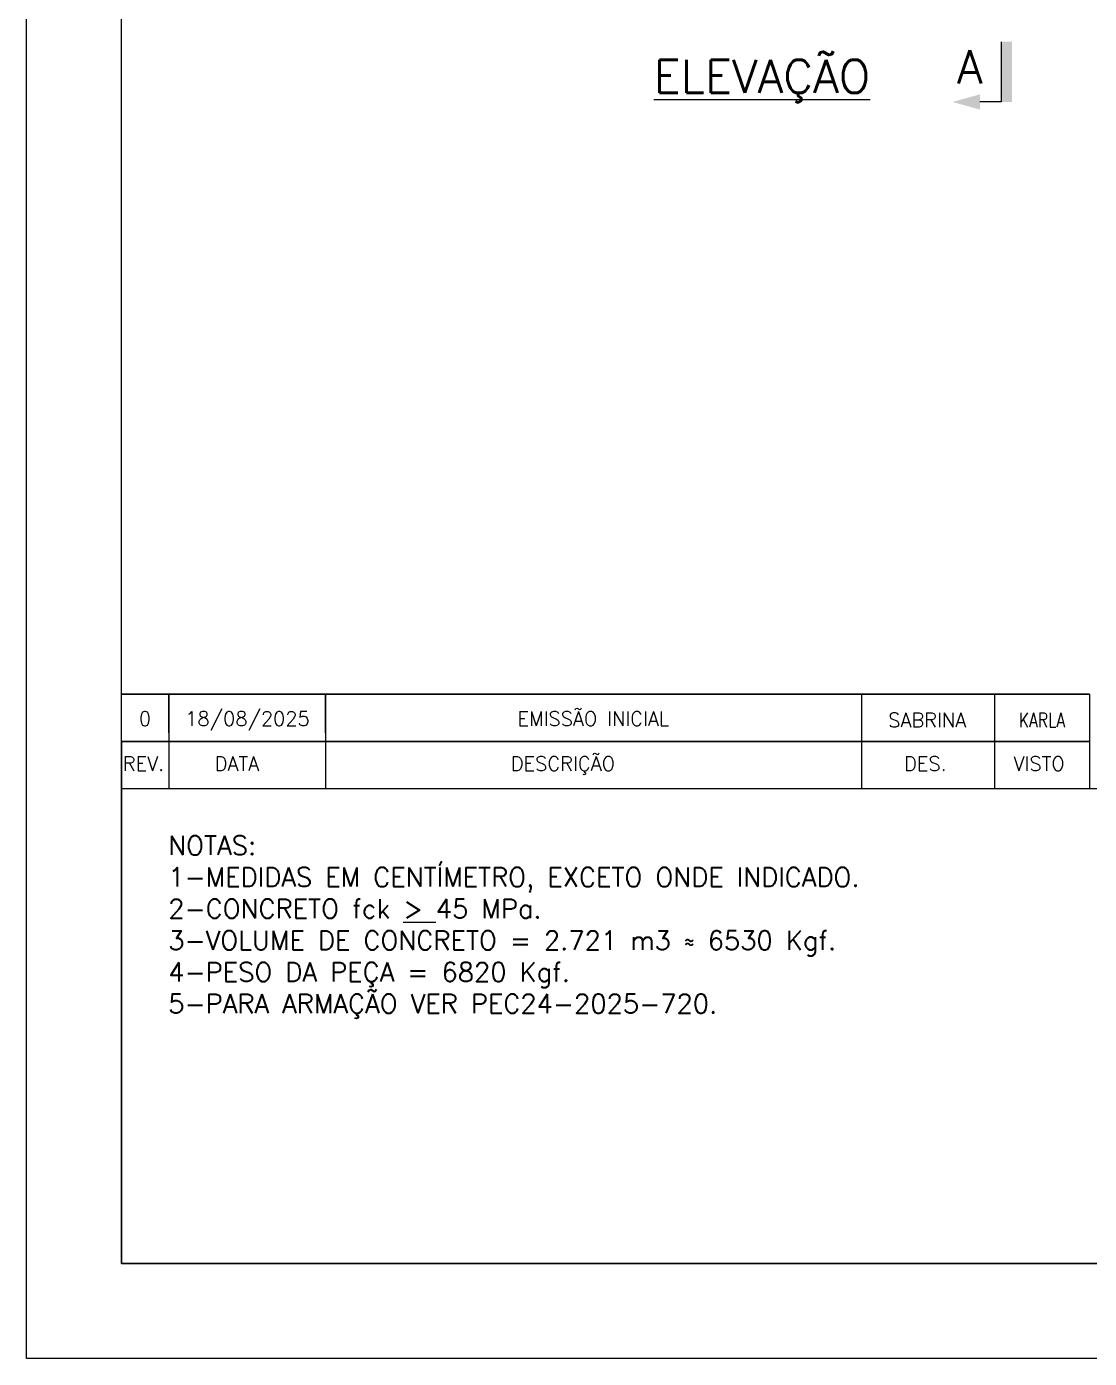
# Model space of a CAD drawing. Header units: centimetres. Extents: x 1658 to 19651, y 8294 to 11444.
# Drawn here: x 1658 to 2498, y 8294 to 9346 of the extents above; entities that cross this region are included whole.
import ezdxf
from ezdxf.enums import TextEntityAlignment as Align

# ---------------------------------------------------------------- set-up
doc = ezdxf.new("R2010")
doc.units = ezdxf.units.CM
doc.header["$LTSCALE"] = 50
doc.header["$MEASUREMENT"] = 0
for name, color, linetype in [('FORMATO-PRECON', 2, 'Continuous'), ('HACHURAS-PRECON', 1, 'Continuous'), ('IND- CORTE-PRECON', 4, 'Continuous'), ('LINHA-01-PRECON', 1, 'Continuous'), ('TEXTO-35-PRECON', 5, 'Continuous')]:
    doc.layers.add(name, color=color, linetype=linetype)
doc.styles.add('PRECON-ROMANS', font='romans.shx')
doc.styles.add('ROMANS', font='ROMANS.SHX', dxfattribs={"oblique": 15, "height": 3})
doc.styles.get("Standard").update_dxf_attribs({"font": 'romans.shx'})

# ---------------------------------------------------------------- blocks, each defined once
blk = doc.blocks.new('A$C2E607E54')
at = {"layer": 'FORMATO-PRECON'}
blk.add_lwpolyline([(0, 4200), (2970, 4200), (2970, 0), (0, 0)], close=True, dxfattribs=at)
at = {"layer": 'FORMATO-PRECON', "color": 6}
blk.add_lwpolyline([(100, 3950), (2870, 3950), (2870, 100), (100, 100)], close=True, dxfattribs=at)
blk = doc.blocks.new('A$C6E105C5C')
at = {"layer": 'FORMATO-PRECON', "color": 6}
for q in [(1020, 50), (0, 0)]:
    blk.add_line((0, 50), q, dxfattribs=at)
at = {"layer": 'FORMATO-PRECON', "color": 3}
blk.add_lwpolyline([(0, 50), (1020, 50), (1020, 0), (0, 0)], close=True, dxfattribs=at)
at = {"layer": 'FORMATO-PRECON', "color": 1}
for points in [[(50, 50), (50, 0)], [(215, 50), (215, 0)], [(780, 50), (780, 0)], [(920, 50), (920, 0)]]:
    blk.add_lwpolyline(points, dxfattribs=at)
at = {"layer": 'FORMATO-PRECON', "style": 'ROMANS'}
for s, p in [('REV.', (1.3, 19.2)), ('DATA', (98.1, 19.2)), ('DESCRIÇÃO', (410.2, 19.2)), ('DES.', (824.6, 19.2)), ('VISTO', (940, 19.2))]:
    blk.add_text(s, height=15, dxfattribs=at).set_placement(p)
blk = doc.blocks.new('REV-A3-V')
at = {"layer": 'FORMATO-PRECON', "color": 1}
for p, q in [((780, 50), (780, 9.1)), ((920, 50), (920, 9.1))]:
    blk.add_line(p, q, dxfattribs=at)
for points in [[(1020, 50), (0, 50)], [(50, 9.1), (50, 50)], [(50, 50), (50, 0)], [(215, 9.1), (215, 50)], [(215, 50), (215, 0)], [(780, 50), (780, 0)], [(920, 50), (920, 0)]]:
    blk.add_lwpolyline(points, dxfattribs=at)
blk.add_lwpolyline([(1020, 0), (0, 0), (0, 50), (1020, 50)], close=True, dxfattribs=at)
at = {"layer": 'FORMATO-PRECON', "color": 2, "style": 'PRECON-ROMANS', "flags": 12}
for p in [(24.8, 24), (132.8, 24), (497.2, 24)]:
    blk.add_attdef('X', text='', height=15, dxfattribs=at).set_placement(p, align=Align.MIDDLE_CENTER)
at = {"layer": 'FORMATO-PRECON', "style": 'PRECON-ROMANS', "flags": 12}
for p in [(849.1, 22.6), (970, 22.6)]:
    blk.add_attdef('X', text='', height=15, dxfattribs=at).set_placement(p, align=Align.MIDDLE_CENTER)
blk = doc.blocks.new('IND-CORTE-')
at = {"layer": 'IND- CORTE-PRECON', "color": 1}
for p, q in [((-11.2, 63.5), (-33.6, 63.5)), ((-11.2, 0), (-11.2, 63.5))]:
    blk.add_line(p, q, dxfattribs=at)
for points in [[(-33.6, 71.5), (-62.5, 63.5), (-33.6, 55.4)], [(0, 0), (-11.2, 0), (0, 63.5), (-11.2, 63.5)]]:
    blk.add_solid(points, dxfattribs=at)
at = {"layer": 'IND- CORTE-PRECON', "linetype": 'Continuous', "style": 'ROMANS', "flags": 8}
blk.add_attdef('B', (-57.7, 9.1), '', height=35, dxfattribs=at)

msp = doc.modelspace()

# ---------------------------------------------------------------- linework, layer by layer
at = {"layer": 'FORMATO-PRECON', "color": 6}
msp.add_lwpolyline([(3810.86, 8743.94), (1733.36, 8743.94), (1733.36, 8368.94), (3810.86, 8368.94)], close=True, dxfattribs=at)

# ---------------------------------------------------------------- block references
at = {"color": 1}
ref = msp.add_blockref('REV-A3-V', (1733.36, 8781.44), dxfattribs=dict(at, xscale=0.749999976233481, yscale=0.749999976233481, zscale=0.749999976233481, rotation=359.9999999942736))
ref.add_attrib('X', '0', dxfattribs={"layer": 'FORMATO-PRECON', "color": 2, "height": 11.25, "rotation": 360, "style": 'PRECON-ROMANS', "flags": 12}).set_placement((1751.92, 8799.46), align=Align.MIDDLE_CENTER)
ref.add_attrib('X', '18/08/2025', dxfattribs={"layer": 'FORMATO-PRECON', "color": 2, "height": 11.25, "rotation": 360, "style": 'PRECON-ROMANS', "flags": 12}).set_placement((1832.94, 8799.46), align=Align.MIDDLE_CENTER)
ref.add_attrib('X', 'EMISSÃO INICIAL', dxfattribs={"layer": 'FORMATO-PRECON', "color": 2, "height": 11.25, "rotation": 360, "style": 'PRECON-ROMANS', "flags": 12}).set_placement((2106.27, 8799.46), align=Align.MIDDLE_CENTER)
ref.add_attrib('X', 'SABRINA', dxfattribs={"layer": 'FORMATO-PRECON', "height": 11.25, "rotation": 360, "style": 'PRECON-ROMANS', "flags": 12}).set_placement((2370.2, 8798.36), align=Align.MIDDLE_CENTER)
ref.add_attrib('X', 'KARLA', dxfattribs={"layer": 'FORMATO-PRECON', "height": 11.25, "rotation": 360, "style": 'PRECON-ROMANS', "width": 0.8, "flags": 12}).set_placement((2460.88, 8798.36), align=Align.MIDDLE_CENTER)
at = {"color": 1, "xscale": 0.749999976233481, "yscale": 0.749999976233481, "zscale": 0.749999976233481, "rotation": 359.9999999942736}
msp.add_blockref('A$C6E105C5C', (1733.36, 8743.94), dxfattribs=at)
at = {"layer": 'HACHURAS-PRECON', "xscale": 0.7499999999999996, "yscale": 0.7499999999999996, "zscale": 0.7499999999999996}
msp.add_blockref('A$C2E607E54', (1658.36, 8293.94), dxfattribs=at)
at = {"layer": 'TEXTO-35-PRECON', "linetype": 'ByBlock'}
ref = msp.add_blockref('IND-CORTE-', (2437.1, 9334.43), dxfattribs=dict(at, xscale=-0.75, yscale=0.75, zscale=0.75, rotation=180))
ref.add_attrib('B', 'A', (2393.81, 9301.38), dxfattribs={"layer": 'IND- CORTE-PRECON', "color": 5, "linetype": 'Continuous', "height": 26.25, "style": 'ROMANS', "flags": 8})

# ---------------------------------------------------------------- texts
at = {"layer": 'LINHA-01-PRECON', "color": 4, "insert": (2239.58, 9303.34, -0.02), "char_height": 26.25, "attachment_point": 5}
msp.add_mtext('{\\LELEVAÇÃO}', dxfattribs=at)
at = {"layer": 'LINHA-01-PRECON', "color": 2, "insert": (1770.28, 8706.77), "char_height": 15, "attachment_point": 1}
msp.add_mtext('\\A1;{\\C3;NOTAS:\\P}1-MEDIDAS EM CENTÍMETRO, EXCETO ONDE INDICADO.{\\H2.02381x; }\\P2-CONCRETO fck {\\L>} 45 MPa.{\\H1.65873x; }\\P3-VOLUME DE CONCRETO = 2.721 m3 ≈ 6530 Kgf.{\\H1.61376x; }\\P4-PESO DA PEÇA = 6820 Kgf. {\\H1.62875x; }\\P5-PARA ARMAÇÃO VER PEC24-2025-720.{\\H1.81423x; }', dxfattribs=at)

doc.saveas('drawing.dxf')
